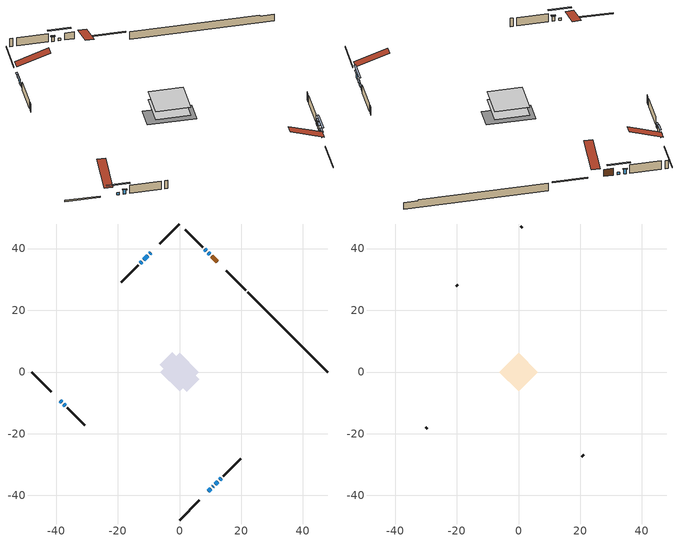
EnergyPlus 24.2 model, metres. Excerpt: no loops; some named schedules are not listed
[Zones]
conditioned space
 floor adiabatic (AdiabaticFloorConstruction): -6.25,0 0,6.25 6.25,0 0,-6.25 z0.68
 floor foundation (Slab1 construction): -6.47,2.33 -2.33,6.47 6.47,-2.33 2.33,-6.47 z-1.61
 wall outside (RimJoist1 construction): 0,-47.96 6.34,-41.62 / -47.96,0 -41.62,-6.34 / 0,47.96 -6.34,41.62 / 21.44,26.52 15.1,32.86 z0.68:0.98
 wall outside (AdiabaticWallConstruction 1): 12.19,35.78 10.48,37.48 z0.68:2.71
 wall outside (AdiabaticWallConstruction): 9.26,-38.71 10.05,-37.91 z0.68:2.31; 9.83,38.14 9.32,38.64 / 10.7,-37.26 10.96,-37 / -38.71,-9.26 -38.2,-9.76 z0.68:1.37; -9.26,38.71 -9.65,38.31 z0.68:1.6; 8.66,39.3 8.18,39.78 / 11.61,-36.35 12.42,-35.54 / 13.08,-34.88 13.56,-34.4 / -37.55,-10.42 -37.06,-10.9 z0.68:2; -10.31,37.65 -11.57,36.39 z0.68:2.08; -12.22,35.74 -12.66,35.31 z0.68:1.57
 wall outside (Wall1 construction): 14.22,-33.74 19.86,-28.1 / -36.4,-11.56 -30.76,-17.2 / -13.31,34.65 -18.95,29.01 / 7.52,40.44 1.88,46.08 z0.68:3.12
 wall foundation (FoundationWall1 construction): 22.1,25.86,-1.61 22.1,25.86,0.68 45.38,2.59,0.68 45.38,2.59,0.35 47.96,0,0.35 47.96,0,-1.61
 window (WindowConstruction 6): 9.26,-38.71 10.05,-37.91 z0.68:2.3
 window (WindowConstruction 8): 9.82,38.14 9.32,38.64 z0.68:1.37
 window (WindowConstruction 9): 10.7,-37.26 10.96,-37.01 z0.68:1.37
 window (WindowConstruction 10): -38.71,-9.26 -38.2,-9.76 z0.68:1.37
 window (WindowConstruction 7): -9.26,38.71 -9.65,38.31 z0.68:1.59
 window (WindowConstruction): 8.66,39.3 8.18,39.78 z0.68:2
 window (WindowConstruction 1): -10.31,37.65 -11.57,36.4 z0.68:2.08
 window (WindowConstruction 2): -12.22,35.74 -12.65,35.31 z0.68:1.57
 window (WindowConstruction 3): 11.61,-36.35 12.42,-35.54 z0.68:2
 window (WindowConstruction 4): 13.08,-34.88 13.56,-34.4 z0.68:2
 window (WindowConstruction 5): -37.54,-10.42 -37.06,-10.9 z0.68:2
 door (Door): 12.18,35.78 10.48,37.48 z0.68:2.71
 ceiling adiabatic (AdiabaticFloorConstruction): 0,-6.25 6.25,0 0,6.25 -6.25,0 z0.68
attic - vented
 floor to conditioned space (Floor1 construction Reversed): -6.25,0 0,6.25 6.25,0 0,-6.25 z3.12
 wall outside (Wall2 construction): 20.52,-27.44 21.08,-26.88 / -30.1,-17.86 -29.54,-18.42 / -19.61,28.35 -20.18,27.79 / 1.22,46.74 0.66,47.3 z0.68:3.12
 roof outside (Roof1 construction): 8.6,-39.36,3.12 2.51,-33.27,5.99 0.9,-34.88,5.99 6.99,-40.97,3.12; -39.36,-8.6,3.12 -33.27,-2.51,5.99 -34.88,-0.9,5.99 -40.97,-6.99,3.12; -8.6,39.36,3.12 -2.51,33.27,5.99 -0.9,34.88,5.99 -6.99,40.97,3.12; 12.84,35.12,3.12 6.75,29.03,5.99 8.35,27.42,5.99 14.45,33.51,3.12
shading: 10.26,-37.7 9.05,-38.92 9.26,-39.13 10.47,-37.91 z2.6; 7.45,40.51 11.69,36.27 11.98,36.56 7.74,40.8 z4.01; 12.82,-35.14 8.84,-39.12 9.13,-39.41 13.11,-35.43 z4.01; -36.33,-11.63 -40.57,-7.39 -40.86,-7.68 -36.63,-11.92 z4.01; -9.86,38.1 -9.05,38.92 -9.26,39.13 -10.07,38.31 z1.89; 8.04,39.93 8.81,39.16 9.1,39.45 8.33,40.22 z2.2; -11.71,36.25 -10.17,37.8 -10.46,38.09 -12,36.54 z2.28; -12.8,35.17 -12.08,35.88 -12.37,36.17 -13.09,35.46 z1.77; 12.56,-35.4 11.47,-36.49 11.76,-36.78 12.85,-35.69 z2.2; 13.71,-34.26 12.94,-35.03 13.23,-35.32 14,-34.55 z2.2; -36.92,-11.04 -37.69,-10.27 -37.98,-10.57 -37.21,-11.34 z2.2
[Building]
Building 1: Terrain=Suburbs
[Site:Location]
Halifax Intl AP_NS: Latitude {deg}=44.88; Longitude {deg}=-63.51; Time Zone {hr}=-4; Elevation {m}=145; Keep Site Location Information=Yes
[Site:GroundTemperature:Shallow]
3.15511, 1.33576, 1.19006, 2.05344, 5.51939, 8.9692, 11.96, 13.8546, 14.0156, 12.4746, 9.56009, 6.2161
[Site:WaterMainsTemperature]
Calculation Method=Schedule; Temperature Schedule=mains temperature schedule
[Material] Roughness=Rough; Thermal Absorptance=0.9
Name | Thickness {m} | Conductivity {W/m-K} | Density {kg/m3} | Specific Heat {J/kg-K} | Solar Absorptance | Visible Absorptance
asphalt or fiberglass shingles | 0.00635 | 0.162714 | 1121.4 | 1465.45 | 0.4 | 0.4
ceiling stud and cavity | 0.1397 | 0.0901559 | 65.682 | 1177.47 | 0.7 | 0.7
concrete 4.0 in. | 0.1016 | 1.803125 | 2242.8 | 837.4 | 0.7 | 0.7
concrete 8.0 in. | 0.2032 | 1.803125 | 2242.8 | 837.4 | 0.7 | 0.7
door material | 0.04445 | 0.0451087 | 512.64 | 1214.23 | 0.7 | 0.7
exterior vertical ins | 0.00719923 | 0.029427 | 32.04 | 1214.23 | 0.7 | 0.7
floor covering | 0.0127 | 0.0433444 | 54.468 | 1339.84 | 0.6 | 0.6
floor rigid ins; wall rigid ins 1 | 0.512978 | 0.029427 | 32.04 | 1214.23 | 0.7 | 0.7
floor stud and cavity | 0.1397 | 1.75129 | 37.0049 | 1207.88 | 0.7 | 0.7
furniture material conditioned space 1 | 0.1524 | 0.115458 | 640.8 | 1214.23 | 0.6 | 0.6
gypsum board | 0.0127 | 0.160291 | 801 | 837.4 | 0.6 | 0.6
gypsum board 1 | 0.0127 | 0.160291 | 801 | 837.4 | 0.7 | 0.7
osb sheathing 0.5 in. | 0.0127 | 0.115458 | 512.64 | 1214.23 | 0.7 | 0.7
osb sheathing 0.75 in. | 0.01905 | 0.115458 | 512.64 | 1214.23 | 0.7 | 0.7
osb sheathing 2.0 in. | 0.0508 | 0.115458 | 512.64 | 1214.23 | 0.7 | 0.7
rim joist rigid ins | 0.103632 | 0.029427 | 32.04 | 1214.23 | 0.7 | 0.7
rim joist stud and cavity | 0.0508 | 0.205221 | 125.044 | 1163.47 | 0.6 | 0.6
wall rigid ins | 0.051816 | 0.029427 | 32.04 | 1214.23 | 0.7 | 0.7
wall stud and cavity | 0.1397 | 0.278387 | 139.0536 | 1170.24 | 0.7 | 0.7
wall stud and cavity 1 | 0.0889 | 6.9971 | 50.32683 | 1063.81 | 0.6 | 0.6
wall stud and cavity 2 | 0.0889 | 0.380278 | 52.3479 | 1209.89 | 0.7 | 0.7
wall stud and cavity 3 | 0.0889 | 0.391764 | 83.0341 | 1211.67 | 0.7 | 0.7
wood siding | 0.0254 | 0.102417 | 544.68 | 1172.36 | 0.4 | 0.4
wood siding 1 | 0.00254 | 0.102417 | 544.68 | 1172.36 | 0.4 | 0.4
wood siding 2; wood siding 3; wood siding 4 | 0.0254 | 0.102417 | 544.68 | 1172.36 | 0.7 | 0.7
[WindowMaterial:SimpleGlazingSystem]
Name | U-Factor {W/m2-K} | Solar Heat Gain Coefficient
WindowMaterial | 3.00537 | 0.52
WindowMaterial 1 | 2.986628 | 0.55
WindowMaterial 2 | 3.04114 | 0.46
WindowMaterial 3 | 2.93496 | 0.6
WindowMaterial 4 | 2.912814 | 0.67
WindowMaterial 5 | 2.986628 | 0.6
WindowMaterial 6 | 3.05704 | 0.38
WindowMaterial 7 | 3.06726 | 0.34
[Construction]
AdiabaticFloorConstruction: floor stud and cavity, floor rigid ins, osb sheathing 0.75 in., floor covering
AdiabaticWallConstruction: wood siding 3, wall rigid ins 1, wall stud and cavity 2, gypsum board
AdiabaticWallConstruction 1: wood siding 4, wall rigid ins 1, wall stud and cavity 2, gypsum board
Door: door material
Floor1 construction Reversed: gypsum board, ceiling stud and cavity
FoundationWall1 construction: concrete 8.0 in., gypsum board 1
furniture construction conditioned space 1: furniture material conditioned space 1
PartitionWallConstruction: gypsum board, wall stud and cavity 3, gypsum board
RimJoist1 construction: wood siding 2, rim joist rigid ins, osb sheathing 2.0 in., rim joist stud and cavity
Roof1 construction: asphalt or fiberglass shingles
Slab1 construction: concrete 4.0 in.
Wall1 construction: wood siding, wall rigid ins, osb sheathing 0.5 in., wall stud and cavity, gypsum board
Wall2 construction: wood siding 1, wall stud and cavity 1
WindowConstruction; WindowConstruction 4; WindowConstruction 5: WindowMaterial
WindowConstruction 1: WindowMaterial 1
WindowConstruction 10; WindowConstruction 9: WindowMaterial 7
WindowConstruction 2: WindowMaterial 2
WindowConstruction 3: WindowMaterial 3
WindowConstruction 6: WindowMaterial 4
WindowConstruction 7: WindowMaterial 5
WindowConstruction 8: WindowMaterial 6
[Zone] Multiplier=1; Part of Total Floor Area=Yes
Name | Volume {m3}
attic - vented | 36.4817
conditioned space | 379.2
[Space]
Name | Zone | Volume {m3}
attic - vented 1 | attic - vented | 36.4817
conditioned space 1 | conditioned space | 379.2
[ZoneInfiltration:EffectiveLeakageArea]
infil attic - vented 1: Zone or Space=attic - vented 1; Schedule=Always On Discrete; Effective Air Leakage Area {cm2}=2802.99; Stack Coefficient=0.000369274; Wind Coefficient=1.29836e-05
[ZoneMixing]
whole house fan mix: Zone or Space=attic - vented; Schedule=Always On Continuous; Design Flow Rate Calculation Method=Flow/Zone; Design Flow Rate {m3/s}=0; Source Zone or Space=conditioned space
[SurfaceProperty:ExposedFoundationPerimeter]
Slab1: Exposed Perimeter Calculation Method=TotalExposedPerimeter; Total Exposed Perimeter {m}=36.576
[InternalMass] Zone or ZoneList=conditioned space; Space or SpaceList=conditioned space 1
Name | Construction | Surface Area {m2}
furniture mass conditioned space 1 | furniture construction conditioned space 1 | 60.3681
partition wall mass | PartitionWallConstruction | 150.92
[Lights]
interior lighting: Zone or ZoneList or Space or SpaceList=conditioned space 1; Schedule=interior lighting schedule; Design Level Calculation Method=LightingLevel; Lighting Level {W}=343.2; Return Air Fraction=0; Fraction Radiant=0.6; Fraction Visible=0.2; Fraction Replaceable=1
[People]
occupants: Zone or ZoneList or Space or SpaceList=conditioned space 1; Number of People Schedule=occupants schedule; Number of People Calculation Method=People; Number of People=3; Fraction Radiant=0.314171; Sensible Heat Fraction=0.56303; Activity Level Schedule=occupants activity schedule; Carbon Dioxide Generation Rate {m3/s-W}=0; Enable ASHRAE 55 Comfort Warnings=No; Mean Radiant Temperature Calculation Type=EnclosureAveraged
[ElectricEquipment] Zone or ZoneList or Space or SpaceList=conditioned space 1; Design Level Calculation Method=EquipmentLevel
Name | Schedule | Design Level {W} | Fraction Latent | Fraction Radiant | Fraction Lost
clothes dryer | clothes dryer schedule | 140.772 | 0.015 | 0.081 | 0.85
clothes washer | clothes washer schedule | 32.1985 | 0.03 | 0.162 | 0.7
cooking range | cooking range schedule | 215.147 | 0.08 | 0.432 | 0.2
dishwasher | dishwasher schedule | 66.8632 | 0.3 | 0.18 | 0.4
fridge | fridge schedule | 72.9452 | 0 | 0.6 | 0
mech vent bath fan 0 | mech vent bath fan 0 schedule | 50.2 | 0 | 0 | 1
mech vent house fan | mech vent house fan schedule | 0 | 0 | 0 | 1
mech vent house fan cfis | mech vent house fan cfis schedule | 0 | 0 | 0 | 0
misc plug loads | misc plug loads schedule | 494.7 | 0.045 | 0.513 | 0.1
whole house fan | Always On Discrete | 0 | 0 | 0 | 1
[OtherEquipment] Zone or ZoneList or Space or SpaceList=conditioned space 1; Design Level Calculation Method=EquipmentLevel
Name | Fuel Type | Schedule | Design Level {W} | Fraction Latent | Fraction Radiant | Fraction Lost
clothes dryer 1 | Electricity | clothes dryer schedule | 0 | 0.015 | 0.081 | 0.85
cooking range 1 | Electricity | cooking range schedule | 0 | 0.08 | 0.432 | 0.2
general water use latent | None | general water use schedule | 62.594 | 1 | 0 | 0
general water use sensible | None | general water use schedule | -61.6891 | 0 | 0.6 | 0
mech vent house fan latent load | None | Always On Discrete | 0 | 1 | 0 | 0
mech vent house fan sensible load | None | Always On Discrete | 0 | 0 | 0 | 0
water heater energy adjustment1 | FuelOilNo2 | Always On Discrete | 0.01 | 0 | 0 | 1
[ZoneInfiltration:DesignFlowRate] Zone or ZoneList or Space or SpaceList=conditioned space 1; Schedule=Always On Discrete; Design Flow Rate Calculation Method=Flow/Zone; Design Flow Rate {m3/s}=0
infil flow; natural vent flow; whole house fan flow
[Foundation:Kiva]
Foundation Kiva 1: Initial Indoor Air Temperature {C}=18; Wall Height Above Grade {m}=0.679978; Wall Depth Below Slab {m}=0.2032; Custom Block Material Name 1=exterior vertical ins; Custom Block Depth 1 {m}=2.28999; Custom Block X Position 1 {m}=0.2159; Custom Block Z Position 1 {m}=0
[Foundation:Kiva:Settings]
Soil Conductivity {W/m-K}=0.849921; Soil Density {kg/m3}=1842.3; Soil Specific Heat {J/kg-K}=418.7; Ground Solar Absorptivity=0.9; Ground Thermal Absorptivity=0.9; Ground Surface Roughness {m}=0.03; Far-Field Width {m}=40; Deep-Ground Boundary Condition=ZeroFlux; Deep-Ground Depth {m}=40; Minimum Cell Dimension {m}=0.2; Maximum Cell Growth Coefficient=3; Simulation Timestep=Timestep
[Exterior:Lights]
exterior lighting: Schedule=exterior lighting schedule; Design Level {W}=75.6
[Schedule:Constant]
Name | Hourly Value
Always On Continuous; mech vent house fan schedule; mech vent house fan cfis schedule; Always On Discrete | 1
occupants activity schedule | 117.228
fridge schedule | 0
[Schedule:Day:Interval]
interior lighting schedule day: No, 01:00, 0.108182, 04:00, 0.0901515, 05:00, 0.0991667, 06:00, 0.162273, 07:00, 0.270455, 08:00, 0.342576, 10:00, 0.369621, 11:00, 0.351591, 12:00, 0.333561, 13:00, 0.324545, 14:00, 0.31553, 15:00, 0.333561, 16:00, 0.369621, 17:00, 0.450758, 18:00, 0.585985, 19:00, 0.775303, 20:00, 0.955606, 21:00, 0.991667, 22:00, 0.712197, 23:00, 0.360606, 24:00, 0.162273
interior lighting schedule default day: No, 24:00, 0
[Schedule:Week:Daily]
interior lighting schedule Week Rule - Jan1-Jan27: interior lighting schedule day, interior lighting schedule day, interior lighting schedule day, interior lighting schedule day, interior lighting schedule day, interior lighting schedule day, interior lighting schedule day, interior lighting schedule default day, interior lighting schedule default day, interior lighting schedule default day, interior lighting schedule default day, interior lighting schedule default day
interior lighting schedule Week Rule - Jan28-Feb3: interior lighting schedule day, interior lighting schedule day, interior lighting schedule day, interior lighting schedule day, interior lighting schedule day 1, interior lighting schedule day 1, interior lighting schedule day 1, interior lighting schedule default day, interior lighting schedule default day, interior lighting schedule default day, interior lighting schedule default day, interior lighting schedule default day
interior lighting schedule Week Rule - Feb4-Feb24: interior lighting schedule day 1, interior lighting schedule day 1, interior lighting schedule day 1, interior lighting schedule day 1, interior lighting schedule day 1, interior lighting schedule day 1, interior lighting schedule day 1, interior lighting schedule default day, interior lighting schedule default day, interior lighting schedule default day, interior lighting schedule default day, interior lighting schedule default day
interior lighting schedule Week Rule - Feb25-Mar3: interior lighting schedule day 1, interior lighting schedule day 1, interior lighting schedule day 1, interior lighting schedule day 1, interior lighting schedule day 2, interior lighting schedule day 2, interior lighting schedule day 2, interior lighting schedule default day, interior lighting schedule default day, interior lighting schedule default day, interior lighting schedule default day, interior lighting schedule default day
interior lighting schedule Week Rule - Mar4-Mar31: interior lighting schedule day 2, interior lighting schedule day 2, interior lighting schedule day 2, interior lighting schedule day 2, interior lighting schedule day 2, interior lighting schedule day 2, interior lighting schedule day 2, interior lighting schedule default day, interior lighting schedule default day, interior lighting schedule default day, interior lighting schedule default day, interior lighting schedule default day
interior lighting schedule Week Rule - Apr1-Apr28: interior lighting schedule day 3, interior lighting schedule day 3, interior lighting schedule day 3, interior lighting schedule day 3, interior lighting schedule day 3, interior lighting schedule day 3, interior lighting schedule day 3, interior lighting schedule default day, interior lighting schedule default day, interior lighting schedule default day, interior lighting schedule default day, interior lighting schedule default day
interior lighting schedule Week Rule - Apr29-May5: interior lighting schedule day 3, interior lighting schedule day 3, interior lighting schedule day 4, interior lighting schedule day 4, interior lighting schedule day 4, interior lighting schedule day 4, interior lighting schedule day 4, interior lighting schedule default day, interior lighting schedule default day, interior lighting schedule default day, interior lighting schedule default day, interior lighting schedule default day
interior lighting schedule Week Rule - May6-May26: interior lighting schedule day 4, interior lighting schedule day 4, interior lighting schedule day 4, interior lighting schedule day 4, interior lighting schedule day 4, interior lighting schedule day 4, interior lighting schedule day 4, interior lighting schedule default day, interior lighting schedule default day, interior lighting schedule default day, interior lighting schedule default day, interior lighting schedule default day
interior lighting schedule Week Rule - May27-Jun2: interior lighting schedule day 4, interior lighting schedule day 4, interior lighting schedule day 4, interior lighting schedule day 4, interior lighting schedule day 4, interior lighting schedule day 5, interior lighting schedule day 5, interior lighting schedule default day, interior lighting schedule default day, interior lighting schedule default day, interior lighting schedule default day, interior lighting schedule default day
interior lighting schedule Week Rule - Jun3-Jun30: interior lighting schedule day 5, interior lighting schedule day 5, interior lighting schedule day 5, interior lighting schedule day 5, interior lighting schedule day 5, interior lighting schedule day 5, interior lighting schedule day 5, interior lighting schedule default day, interior lighting schedule default day, interior lighting schedule default day, interior lighting schedule default day, interior lighting schedule default day
interior lighting schedule Week Rule - Jul1-Jul28: interior lighting schedule day 6, interior lighting schedule day 6, interior lighting schedule day 6, interior lighting schedule day 6, interior lighting schedule day 6, interior lighting schedule day 6, interior lighting schedule day 6, interior lighting schedule default day, interior lighting schedule default day, interior lighting schedule default day, interior lighting schedule default day, interior lighting schedule default day
interior lighting schedule Week Rule - Jul29-Aug4: interior lighting schedule day 6, interior lighting schedule day 6, interior lighting schedule day 6, interior lighting schedule day 7, interior lighting schedule day 7, interior lighting schedule day 7, interior lighting schedule day 7, interior lighting schedule default day, interior lighting schedule default day, interior lighting schedule default day, interior lighting schedule default day, interior lighting schedule default day
interior lighting schedule Week Rule - Aug5-Aug25: interior lighting schedule day 7, interior lighting schedule day 7, interior lighting schedule day 7, interior lighting schedule day 7, interior lighting schedule day 7, interior lighting schedule day 7, interior lighting schedule day 7, interior lighting schedule default day, interior lighting schedule default day, interior lighting schedule default day, interior lighting schedule default day, interior lighting schedule default day
interior lighting schedule Week Rule - Aug26-Sep1: interior lighting schedule day 7, interior lighting schedule day 7, interior lighting schedule day 7, interior lighting schedule day 7, interior lighting schedule day 7, interior lighting schedule day 7, interior lighting schedule day 8, interior lighting schedule default day, interior lighting schedule default day, interior lighting schedule default day, interior lighting schedule default day, interior lighting schedule default day
interior lighting schedule Week Rule - Sep2-Sep29: interior lighting schedule day 8, interior lighting schedule day 8, interior lighting schedule day 8, interior lighting schedule day 8, interior lighting schedule day 8, interior lighting schedule day 8, interior lighting schedule day 8, interior lighting schedule default day, interior lighting schedule default day, interior lighting schedule default day, interior lighting schedule default day, interior lighting schedule default day
interior lighting schedule Week Rule - Sep30-Oct6: interior lighting schedule day 8, interior lighting schedule day 9, interior lighting schedule day 9, interior lighting schedule day 9, interior lighting schedule day 9, interior lighting schedule day 9, interior lighting schedule day 9, interior lighting schedule default day, interior lighting schedule default day, interior lighting schedule default day, interior lighting schedule default day, interior lighting schedule default day
interior lighting schedule Week Rule - Oct7-Oct27: interior lighting schedule day 9, interior lighting schedule day 9, interior lighting schedule day 9, interior lighting schedule day 9, interior lighting schedule day 9, interior lighting schedule day 9, interior lighting schedule day 9, interior lighting schedule default day, interior lighting schedule default day, interior lighting schedule default day, interior lighting schedule default day, interior lighting schedule default day
interior lighting schedule Week Rule - Oct28-Nov3: interior lighting schedule day 9, interior lighting schedule day 9, interior lighting schedule day 9, interior lighting schedule day 9, interior lighting schedule day 10, interior lighting schedule day 10, interior lighting schedule day 10, interior lighting schedule default day, interior lighting schedule default day, interior lighting schedule default day, interior lighting schedule default day, interior lighting schedule default day
interior lighting schedule Week Rule - Nov4-Nov24: interior lighting schedule day 10, interior lighting schedule day 10, interior lighting schedule day 10, interior lighting schedule day 10, interior lighting schedule day 10, interior lighting schedule day 10, interior lighting schedule day 10, interior lighting schedule default day, interior lighting schedule default day, interior lighting schedule default day, interior lighting schedule default day, interior lighting schedule default day
interior lighting schedule Week Rule - Nov25-Dec1: interior lighting schedule day 10, interior lighting schedule day 10, interior lighting schedule day 10, interior lighting schedule day 10, interior lighting schedule day 10, interior lighting schedule day 10, interior lighting schedule day 11, interior lighting schedule default day, interior lighting schedule default day, interior lighting schedule default day, interior lighting schedule default day, interior lighting schedule default day
interior lighting schedule Week Rule - Dec2-Dec31: interior lighting schedule day 11, interior lighting schedule day 11, interior lighting schedule day 11, interior lighting schedule day 11, interior lighting schedule day 11, interior lighting schedule day 11, interior lighting schedule day 11, interior lighting schedule default day, interior lighting schedule default day, interior lighting schedule default day, interior lighting schedule default day, interior lighting schedule default day
occupants schedule Week Rule - Jan1-Dec31: occupants schedule day, occupants schedule day, occupants schedule day, occupants schedule day, occupants schedule day, occupants schedule day, occupants schedule day, occupants schedule default day, occupants schedule default day, occupants schedule default day, occupants schedule default day, occupants schedule default day
clothes dryer schedule Week Rule - Jan1-Dec31: clothes dryer schedule day, clothes dryer schedule day, clothes dryer schedule day, clothes dryer schedule day, clothes dryer schedule day, clothes dryer schedule day, clothes dryer schedule day, clothes dryer schedule default day, clothes dryer schedule default day, clothes dryer schedule default day, clothes dryer schedule default day, clothes dryer schedule default day
clothes washer schedule Week Rule - Jan1-Dec31: clothes washer schedule day, clothes washer schedule day, clothes washer schedule day, clothes washer schedule day, clothes washer schedule day, clothes washer schedule day, clothes washer schedule day, clothes washer schedule default day, clothes washer schedule default day, clothes washer schedule default day, clothes washer schedule default day, clothes washer schedule default day
cooking range schedule Week Rule - Jan1-Dec31: cooking range schedule day, cooking range schedule day, cooking range schedule day, cooking range schedule day, cooking range schedule day, cooking range schedule day, cooking range schedule day, cooking range schedule default day, cooking range schedule default day, cooking range schedule default day, cooking range schedule default day, cooking range schedule default day
dishwasher schedule Week Rule - Jan1-Dec31: dishwasher schedule day, dishwasher schedule day, dishwasher schedule day, dishwasher schedule day, dishwasher schedule day, dishwasher schedule day, dishwasher schedule day, dishwasher schedule default day, dishwasher schedule default day, dishwasher schedule default day, dishwasher schedule default day, dishwasher schedule default day
mech vent bath fan 0 schedule Week Rule - Jan1-Dec31: mech vent bath fan 0 schedule day, mech vent bath fan 0 schedule day, mech vent bath fan 0 schedule day, mech vent bath fan 0 schedule day, mech vent bath fan 0 schedule day, mech vent bath fan 0 schedule day, mech vent bath fan 0 schedule day, mech vent bath fan 0 schedule default day, mech vent bath fan 0 schedule default day, mech vent bath fan 0 schedule default day, mech vent bath fan 0 schedule default day, mech vent bath fan 0 schedule default day
misc plug loads schedule Week Rule - Jan1-Dec31: misc plug loads schedule day, misc plug loads schedule day, misc plug loads schedule day, misc plug loads schedule day, misc plug loads schedule day, misc plug loads schedule day, misc plug loads schedule day, misc plug loads schedule default day, misc plug loads schedule default day, misc plug loads schedule default day, misc plug loads schedule default day, misc plug loads schedule default day
general water use schedule Week Rule - Jan1-Dec31: general water use schedule day, general water use schedule day, general water use schedule day, general water use schedule day, general water use schedule day, general water use schedule day, general water use schedule day, general water use schedule default day, general water use schedule default day, general water use schedule default day, general water use schedule default day, general water use schedule default day
exterior lighting schedule Week Rule - Jan1-Jan27: exterior lighting schedule day, exterior lighting schedule day, exterior lighting schedule day, exterior lighting schedule day, exterior lighting schedule day, exterior lighting schedule day, exterior lighting schedule day, exterior lighting schedule default day, exterior lighting schedule default day, exterior lighting schedule default day, exterior lighting schedule default day, exterior lighting schedule default day
exterior lighting schedule Week Rule - Jan28-Feb3: exterior lighting schedule day, exterior lighting schedule day, exterior lighting schedule day, exterior lighting schedule day, exterior lighting schedule day 1, exterior lighting schedule day 1, exterior lighting schedule day 1, exterior lighting schedule default day, exterior lighting schedule default day, exterior lighting schedule default day, exterior lighting schedule default day, exterior lighting schedule default day
exterior lighting schedule Week Rule - Feb4-Feb24: exterior lighting schedule day 1, exterior lighting schedule day 1, exterior lighting schedule day 1, exterior lighting schedule day 1, exterior lighting schedule day 1, exterior lighting schedule day 1, exterior lighting schedule day 1, exterior lighting schedule default day, exterior lighting schedule default day, exterior lighting schedule default day, exterior lighting schedule default day, exterior lighting schedule default day
exterior lighting schedule Week Rule - Feb25-Mar3: exterior lighting schedule day 1, exterior lighting schedule day 1, exterior lighting schedule day 1, exterior lighting schedule day 1, exterior lighting schedule day 2, exterior lighting schedule day 2, exterior lighting schedule day 2, exterior lighting schedule default day, exterior lighting schedule default day, exterior lighting schedule default day, exterior lighting schedule default day, exterior lighting schedule default day
exterior lighting schedule Week Rule - Mar4-Mar31: exterior lighting schedule day 2, exterior lighting schedule day 2, exterior lighting schedule day 2, exterior lighting schedule day 2, exterior lighting schedule day 2, exterior lighting schedule day 2, exterior lighting schedule day 2, exterior lighting schedule default day, exterior lighting schedule default day, exterior lighting schedule default day, exterior lighting schedule default day, exterior lighting schedule default day
exterior lighting schedule Week Rule - Apr1-Apr28: exterior lighting schedule day 3, exterior lighting schedule day 3, exterior lighting schedule day 3, exterior lighting schedule day 3, exterior lighting schedule day 3, exterior lighting schedule day 3, exterior lighting schedule day 3, exterior lighting schedule default day, exterior lighting schedule default day, exterior lighting schedule default day, exterior lighting schedule default day, exterior lighting schedule default day
exterior lighting schedule Week Rule - Apr29-May5: exterior lighting schedule day 3, exterior lighting schedule day 3, exterior lighting schedule day 4, exterior lighting schedule day 4, exterior lighting schedule day 4, exterior lighting schedule day 4, exterior lighting schedule day 4, exterior lighting schedule default day, exterior lighting schedule default day, exterior lighting schedule default day, exterior lighting schedule default day, exterior lighting schedule default day
exterior lighting schedule Week Rule - May6-May26: exterior lighting schedule day 4, exterior lighting schedule day 4, exterior lighting schedule day 4, exterior lighting schedule day 4, exterior lighting schedule day 4, exterior lighting schedule day 4, exterior lighting schedule day 4, exterior lighting schedule default day, exterior lighting schedule default day, exterior lighting schedule default day, exterior lighting schedule default day, exterior lighting schedule default day
exterior lighting schedule Week Rule - May27-Jun2: exterior lighting schedule day 4, exterior lighting schedule day 4, exterior lighting schedule day 4, exterior lighting schedule day 4, exterior lighting schedule day 4, exterior lighting schedule day 5, exterior lighting schedule day 5, exterior lighting schedule default day, exterior lighting schedule default day, exterior lighting schedule default day, exterior lighting schedule default day, exterior lighting schedule default day
exterior lighting schedule Week Rule - Jun3-Jun30: exterior lighting schedule day 5, exterior lighting schedule day 5, exterior lighting schedule day 5, exterior lighting schedule day 5, exterior lighting schedule day 5, exterior lighting schedule day 5, exterior lighting schedule day 5, exterior lighting schedule default day, exterior lighting schedule default day, exterior lighting schedule default day, exterior lighting schedule default day, exterior lighting schedule default day
exterior lighting schedule Week Rule - Jul1-Jul28: exterior lighting schedule day 6, exterior lighting schedule day 6, exterior lighting schedule day 6, exterior lighting schedule day 6, exterior lighting schedule day 6, exterior lighting schedule day 6, exterior lighting schedule day 6, exterior lighting schedule default day, exterior lighting schedule default day, exterior lighting schedule default day, exterior lighting schedule default day, exterior lighting schedule default day
exterior lighting schedule Week Rule - Jul29-Aug4: exterior lighting schedule day 6, exterior lighting schedule day 6, exterior lighting schedule day 6, exterior lighting schedule day 7, exterior lighting schedule day 7, exterior lighting schedule day 7, exterior lighting schedule day 7, exterior lighting schedule default day, exterior lighting schedule default day, exterior lighting schedule default day, exterior lighting schedule default day, exterior lighting schedule default day
exterior lighting schedule Week Rule - Aug5-Aug25: exterior lighting schedule day 7, exterior lighting schedule day 7, exterior lighting schedule day 7, exterior lighting schedule day 7, exterior lighting schedule day 7, exterior lighting schedule day 7, exterior lighting schedule day 7, exterior lighting schedule default day, exterior lighting schedule default day, exterior lighting schedule default day, exterior lighting schedule default day, exterior lighting schedule default day
exterior lighting schedule Week Rule - Aug26-Sep1: exterior lighting schedule day 7, exterior lighting schedule day 7, exterior lighting schedule day 7, exterior lighting schedule day 7, exterior lighting schedule day 7, exterior lighting schedule day 7, exterior lighting schedule day 8, exterior lighting schedule default day, exterior lighting schedule default day, exterior lighting schedule default day, exterior lighting schedule default day, exterior lighting schedule default day
exterior lighting schedule Week Rule - Sep2-Sep29: exterior lighting schedule day 8, exterior lighting schedule day 8, exterior lighting schedule day 8, exterior lighting schedule day 8, exterior lighting schedule day 8, exterior lighting schedule day 8, exterior lighting schedule day 8, exterior lighting schedule default day, exterior lighting schedule default day, exterior lighting schedule default day, exterior lighting schedule default day, exterior lighting schedule default day
exterior lighting schedule Week Rule - Sep30-Oct6: exterior lighting schedule day 8, exterior lighting schedule day 9, exterior lighting schedule day 9, exterior lighting schedule day 9, exterior lighting schedule day 9, exterior lighting schedule day 9, exterior lighting schedule day 9, exterior lighting schedule default day, exterior lighting schedule default day, exterior lighting schedule default day, exterior lighting schedule default day, exterior lighting schedule default day
exterior lighting schedule Week Rule - Oct7-Oct27: exterior lighting schedule day 9, exterior lighting schedule day 9, exterior lighting schedule day 9, exterior lighting schedule day 9, exterior lighting schedule day 9, exterior lighting schedule day 9, exterior lighting schedule day 9, exterior lighting schedule default day, exterior lighting schedule default day, exterior lighting schedule default day, exterior lighting schedule default day, exterior lighting schedule default day
exterior lighting schedule Week Rule - Oct28-Nov3: exterior lighting schedule day 9, exterior lighting schedule day 9, exterior lighting schedule day 9, exterior lighting schedule day 9, exterior lighting schedule day 10, exterior lighting schedule day 10, exterior lighting schedule day 10, exterior lighting schedule default day, exterior lighting schedule default day, exterior lighting schedule default day, exterior lighting schedule default day, exterior lighting schedule default day
exterior lighting schedule Week Rule - Nov4-Nov24: exterior lighting schedule day 10, exterior lighting schedule day 10, exterior lighting schedule day 10, exterior lighting schedule day 10, exterior lighting schedule day 10, exterior lighting schedule day 10, exterior lighting schedule day 10, exterior lighting schedule default day, exterior lighting schedule default day, exterior lighting schedule default day, exterior lighting schedule default day, exterior lighting schedule default day
exterior lighting schedule Week Rule - Nov25-Dec1: exterior lighting schedule day 10, exterior lighting schedule day 10, exterior lighting schedule day 10, exterior lighting schedule day 10, exterior lighting schedule day 10, exterior lighting schedule day 10, exterior lighting schedule day 11, exterior lighting schedule default day, exterior lighting schedule default day, exterior lighting schedule default day, exterior lighting schedule default day, exterior lighting schedule default day
exterior lighting schedule Week Rule - Dec2-Dec31: exterior lighting schedule day 11, exterior lighting schedule day 11, exterior lighting schedule day 11, exterior lighting schedule day 11, exterior lighting schedule day 11, exterior lighting schedule day 11, exterior lighting schedule day 11, exterior lighting schedule default day, exterior lighting schedule default day, exterior lighting schedule default day, exterior lighting schedule default day, exterior lighting schedule default day
[Schedule:Year]
interior lighting schedule: interior lighting schedule Week Rule - Jan1-Jan27, 1, 1, 1, 27, interior lighting schedule Week Rule - Jan28-Feb3, 1, 28, 2, 3, interior lighting schedule Week Rule - Feb4-Feb24, 2, 4, 2, 24, interior lighting schedule Week Rule - Feb25-Mar3, 2, 25, 3, 3, interior lighting schedule Week Rule - Mar4-Mar31, 3, 4, 3, 31, interior lighting schedule Week Rule - Apr1-Apr28, 4, 1, 4, 28, interior lighting schedule Week Rule - Apr29-May5, 4, 29, 5, 5, interior lighting schedule Week Rule - May6-May26, 5, 6, 5, 26, interior lighting schedule Week Rule - May27-Jun2, 5, 27, 6, 2, interior lighting schedule Week Rule - Jun3-Jun30, 6, 3, 6, 30, interior lighting schedule Week Rule - Jul1-Jul28, 7, 1, 7, 28, interior lighting schedule Week Rule - Jul29-Aug4, 7, 29, 8, 4, interior lighting schedule Week Rule - Aug5-Aug25, 8, 5, 8, 25, interior lighting schedule Week Rule - Aug26-Sep1, 8, 26, 9, 1, interior lighting schedule Week Rule - Sep2-Sep29, 9, 2, 9, 29, interior lighting schedule Week Rule - Sep30-Oct6, 9, 30, 10, 6, interior lighting schedule Week Rule - Oct7-Oct27, 10, 7, 10, 27, interior lighting schedule Week Rule - Oct28-Nov3, 10, 28, 11, 3, interior lighting schedule Week Rule - Nov4-Nov24, 11, 4, 11, 24, interior lighting schedule Week Rule - Nov25-Dec1, 11, 25, 12, 1, interior lighting schedule Week Rule - Dec2-Dec31, 12, 2, 12, 31
occupants schedule: occupants schedule Week Rule - Jan1-Dec31, 1, 1, 12, 31
clothes dryer schedule: clothes dryer schedule Week Rule - Jan1-Dec31, 1, 1, 12, 31
clothes washer schedule: clothes washer schedule Week Rule - Jan1-Dec31, 1, 1, 12, 31
cooking range schedule: cooking range schedule Week Rule - Jan1-Dec31, 1, 1, 12, 31
dishwasher schedule: dishwasher schedule Week Rule - Jan1-Dec31, 1, 1, 12, 31
mech vent bath fan 0 schedule: mech vent bath fan 0 schedule Week Rule - Jan1-Dec31, 1, 1, 12, 31
misc plug loads schedule: misc plug loads schedule Week Rule - Jan1-Dec31, 1, 1, 12, 31
general water use schedule: general water use schedule Week Rule - Jan1-Dec31, 1, 1, 12, 31
exterior lighting schedule: exterior lighting schedule Week Rule - Jan1-Jan27, 1, 1, 1, 27, exterior lighting schedule Week Rule - Jan28-Feb3, 1, 28, 2, 3, exterior lighting schedule Week Rule - Feb4-Feb24, 2, 4, 2, 24, exterior lighting schedule Week Rule - Feb25-Mar3, 2, 25, 3, 3, exterior lighting schedule Week Rule - Mar4-Mar31, 3, 4, 3, 31, exterior lighting schedule Week Rule - Apr1-Apr28, 4, 1, 4, 28, exterior lighting schedule Week Rule - Apr29-May5, 4, 29, 5, 5, exterior lighting schedule Week Rule - May6-May26, 5, 6, 5, 26, exterior lighting schedule Week Rule - May27-Jun2, 5, 27, 6, 2, exterior lighting schedule Week Rule - Jun3-Jun30, 6, 3, 6, 30, exterior lighting schedule Week Rule - Jul1-Jul28, 7, 1, 7, 28, exterior lighting schedule Week Rule - Jul29-Aug4, 7, 29, 8, 4, exterior lighting schedule Week Rule - Aug5-Aug25, 8, 5, 8, 25, exterior lighting schedule Week Rule - Aug26-Sep1, 8, 26, 9, 1, exterior lighting schedule Week Rule - Sep2-Sep29, 9, 2, 9, 29, exterior lighting schedule Week Rule - Sep30-Oct6, 9, 30, 10, 6, exterior lighting schedule Week Rule - Oct7-Oct27, 10, 7, 10, 27, exterior lighting schedule Week Rule - Oct28-Nov3, 10, 28, 11, 3, exterior lighting schedule Week Rule - Nov4-Nov24, 11, 4, 11, 24, exterior lighting schedule Week Rule - Nov25-Dec1, 11, 25, 12, 1, exterior lighting schedule Week Rule - Dec2-Dec31, 12, 2, 12, 31
[Schedule:Compact]
mains temperature schedule: Through: 01/01, For: AllDays, Until: 24:00, 7.41, Through: 01/02, For: AllDays, Until: 24:00, 7.34833, Through: 01/03, For: AllDays, Until: 24:00, 7.28778, Through: 01/04, For: AllDays, Until: 24:00, 7.22889, Through: 01/05, For: AllDays, Until: 24:00, 7.17056, Through: 01/06, For: AllDays, Until: 24:00, 7.11333, Through: 01/07, For: AllDays, Until: 24:00, 7.05722, Through: 01/08, For: AllDays, Until: 24:00, 7.00167, Through: 01/09, For: AllDays, Until: 24:00, 6.94778, Through: 01/10, For: AllDays, Until: 24:00, 6.895, Through: 01/11, For: AllDays, Until: 24:00, 6.84333, Through: 01/12, For: AllDays, Until: 24:00, 6.79278, Through: 01/13, For: AllDays, Until: 24:00, 6.74389, Through: 01/14, For: AllDays, Until: 24:00, 6.69556, Through: 01/15, For: AllDays, Until: 24:00, 6.64889, Through: 01/16, For: AllDays, Until: 24:00, 6.60278, Through: 01/17, For: AllDays, Until: 24:00, 6.55833, Through: 01/18, For: AllDays, Until: 24:00, 6.515, Through: 01/19, For: AllDays, Until: 24:00, 6.47333, Through: 01/20, For: AllDays, Until: 24:00, 6.43278, Through: 01/21, For: AllDays, Until: 24:00, 6.39333, Through: 01/22, For: AllDays, Until: 24:00, 6.355, Through: 01/23, For: AllDays, Until: 24:00, 6.31833, Through: 01/24, For: AllDays, Until: 24:00, 6.28278, Through: 01/25, For: AllDays, Until: 24:00, 6.24889, Through: 01/26, For: AllDays, Until: 24:00, 6.21611, Through: 01/27, For: AllDays, Until: 24:00, 6.18444, Through: 01/28, For: AllDays, Until: 24:00, 6.15444, Through: 01/29, For: AllDays, Until: 24:00, 6.12556, Through: 01/30, For: AllDays, Until: 24:00, 6.09833, Through: 01/31, For: AllDays, Until: 24:00, 6.07222, Through: 02/01, For: AllDays, Until: 24:00, 6.04778, Through: 02/02, For: AllDays, Until: 24:00, 6.02444, Through: 02/03, For: AllDays, Until: 24:00, 6.00278, Through: 02/04, For: AllDays, Until: 24:00, 5.98222, Through: 02/05, For: AllDays, Until: 24:00, 5.96333, Through: 02/06, For: AllDays, Until: 24:00, 5.94556, Through: 02/07, For: AllDays, Until: 24:00, 5.92944, Through: 02/08, For: AllDays, Until: 24:00, 5.915, Through: 02/09, For: AllDays, Until: 24:00, 5.90167, Through: 02/10, For: AllDays, Until: 24:00, 5.89, Through: 02/11, For: AllDays, Until: 24:00, 5.87944, Through: 02/12, For: AllDays, Until: 24:00, 5.87056, Through: 02/13, For: AllDays, Until: 24:00, 5.86333, Through: 02/14, For: AllDays, Until: 24:00, 5.85722, Through: 02/15, For: AllDays, Until: 24:00, 5.85278, Through: 02/16, For: AllDays, Until: 24:00, 5.84944, Through: 02/17, For: AllDays, Until: 24:00, 5.84833, Through: 02/18, For: AllDays, Until: 24:00, 5.84778, Through: 02/19, For: AllDays, Until: 24:00, 5.84944, Through: 02/20, For: AllDays, Until: 24:00, 5.85167, Through: 02/21, For: AllDays, Until: 24:00, 5.85611, Through: 02/22, For: AllDays, Until: 24:00, 5.86167, Through: 02/23, For: AllDays, Until: 24:00, 5.86889, Through: 02/24, For: AllDays, Until: 24:00, 5.87722, Through: 02/25, For: AllDays, Until: 24:00, 5.88722, Through: 02/26, For: AllDays, Until: 24:00, 5.89889, Through: 02/27, For: AllDays, Until: 24:00, 5.91167, Through: 02/28, For: AllDays, Until: 24:00, 5.92611, Through: 03/01, For: AllDays, Until: 24:00, 5.94222, Through: 03/02, For: AllDays, Until: 24:00, 5.95944, Through: 03/03, For: AllDays, Until: 24:00, 5.97778, Through: 03/04, For: AllDays, Until: 24:00, 5.99778, Through: 03/05, For: AllDays, Until: 24:00, 6.01944, Through: 03/06, For: AllDays, Until: 24:00, 6.04222, Through: 03/07, For: AllDays, Until: 24:00, 6.06667, Through: 03/08, For: AllDays, Until: 24:00, 6.09222, Through: 03/09, For: AllDays, Until: 24:00, 6.11944, Through: 03/10, For: AllDays, Until: 24:00, 6.14778, Through: 03/11, For: AllDays, Until: 24:00, 6.17722, Through: 03/12, For: AllDays, Until: 24:00, 6.20833, Through: 03/13, For: AllDays, Until: 24:00, 6.24111, Through: 03/14, For: AllDays, Until: 24:00, 6.275, Through: 03/15, For: AllDays, Until: 24:00, 6.31, Through: 03/16, For: AllDays, Until: 24:00, 6.34667, Through: 03/17, For: AllDays, Until: 24:00, 6.38444, Through: 03/18, For: AllDays, Until: 24:00, 6.42333, Through: 03/19, For: AllDays, Until: 24:00, 6.46389, Through: 03/20, For: AllDays, Until: 24:00, 6.50556, Through: 03/21, For: AllDays, Until: 24:00, 6.54833, Through: 03/22, For: AllDays, Until: 24:00, 6.59278, Through: 03/23, For: AllDays, Until: 24:00, 6.63833, Through: 03/24, For: AllDays, Until: 24:00, 6.685, Through: 03/25, For: AllDays, Until: 24:00, 6.73278, Through: 03/26, For: AllDays, Until: 24:00, 6.78167, Through: 03/27, For: AllDays, Until: 24:00, 6.83167, Through: 03/28, For: AllDays, Until: 24:00, 6.88333, Through: 03/29, For: AllDays, Until: 24:00, 6.93611, Through: 03/30, For: AllDays, Until: 24:00, 6.98944, Through: 03/31, For: AllDays, Until: 24:00, 7.04444, Through: 04/01, For: AllDays, Until: 24:00, 7.1, Through: 04/02, For: AllDays, Until: 24:00, 7.15722, Through: 04/03, For: AllDays, Until: 24:00, 7.21556, Through: 04/04, For: AllDays, Until: 24:00, 7.27444, Through: 04/05, For: AllDays, Until: 24:00, 7.33444, Through: 04/06, For: AllDays, Until: 24:00, 7.39556, Through: 04/07, For: AllDays, Until: 24:00, 7.45778, Through: 04/08, For: AllDays, Until: 24:00, 7.52111, Through: 04/09, For: AllDays, Until: 24:00, 7.585, Through: 04/10, For: AllDays, Until: 24:00, 7.65, Through: 04/11, For: AllDays, Until: 24:00, 7.71611, Through: 04/12, For: AllDays, Until: 24:00, 7.78333, Through: 04/13, For: AllDays, Until: 24:00, 7.85111, Through: 04/14, For: AllDays, Until: 24:00, 7.91944, Through: 04/15, For: AllDays, Until: 24:00, 7.98889, Through: 04/16, For: AllDays, Until: 24:00, 8.05944, Through: 04/17, For: AllDays, Until: 24:00, 8.13056, Through: 04/18, For: AllDays, Until: 24:00, 8.20222, Through: 04/19, For: AllDays, Until: 24:00, 8.275, Through: 04/20, For: AllDays, Until: 24:00, 8.34833, Through: 04/21, For: AllDays, Until: 24:00, 8.42222, Through: 04/22, For: AllDays, Until: 24:00, 8.49722, Through: 04/23, For: AllDays, Until: 24:00, 8.57278, Through: 04/24, For: AllDays, Until: 24:00, 8.64889, Through: 04/25, For: AllDays, Until: 24:00, 8.72556, Through: 04/26, For: AllDays, Until: 24:00, 8.80278, Through: 04/27, For: AllDays, Until: 24:00, 8.88111, Through: 04/28, For: AllDays, Until: 24:00, 8.95944, Through: 04/29, For: AllDays, Until: 24:00, 9.03833, Through: 04/30, For: AllDays, Until: 24:00, 9.11778, Through: 05/01, For: AllDays, Until: 24:00, 9.19778, Through: 05/02, For: AllDays, Until: 24:00, 9.27833, Through: 05/03, For: AllDays, Until: 24:00, 9.35944, Through: 05/04, For: AllDays, Until: 24:00, 9.44056, Through: 05/05, For: AllDays, Until: 24:00, 9.52278, Through: 05/06, For: AllDays, Until: 24:00, 9.60444, Through: 05/07, For: AllDays, Until: 24:00, 9.68722, Through: 05/08, For: AllDays, Until: 24:00, 9.77, Through: 05/09, For: AllDays, Until: 24:00, 9.85278, Through: 05/10, For: AllDays, Until: 24:00, 9.93611, Through: 05/11, For: AllDays, Until: 24:00, 10.02, Through: 05/12, For: AllDays, Until: 24:00, 10.1039, Through: 05/13, For: AllDays, Until: 24:00, 10.1878, Through: 05/14, For: AllDays, Until: 24:00, 10.2722, Through: 05/15, For: AllDays, Until: 24:00, 10.3561, Through: 05/16, For: AllDays, Until: 24:00, 10.4406, Through: 05/17, For: AllDays, Until: 24:00, 10.5256, Through: 05/18, For: AllDays, Until: 24:00, 10.61, Through: 05/19, For: AllDays, Until: 24:00, 10.6944, Through: 05/20, For: AllDays, Until: 24:00, 10.7794, Through: 05/21, For: AllDays, Until: 24:00, 10.8639, Through: 05/22, For: AllDays, Until: 24:00, 10.9489, Through: 05/23, For: AllDays, Until: 24:00, 11.0333, Through: 05/24, For: AllDays, Until: 24:00, 11.1178, Through: 05/25, For: AllDays, Until: 24:00, 11.2022, Through: 05/26, For: AllDays, Until: 24:00, 11.2867, Through: 05/27, For: AllDays, Until: 24:00, 11.3711, Through: 05/28, For: AllDays, Until: 24:00, 11.455, Through: 05/29, For: AllDays, Until: 24:00, 11.5389, Through: 05/30, For: AllDays, Until: 24:00, 11.6222, Through: 05/31, For: AllDays, Until: 24:00, 11.7056, Through: 06/01, For: AllDays, Until: 24:00, 11.7883, Through: 06/02, For: AllDays, Until: 24:00, 11.8711, Through: 06/03, For: AllDays, Until: 24:00, 11.9539, Through: 06/04, For: AllDays, Until: 24:00, 12.0356, Through: 06/05, For: AllDays, Until: 24:00, 12.1172, Through: 06/06, For: AllDays, Until: 24:00, 12.1989, Through: 06/07, For: AllDays, Until: 24:00, 12.2794, Through: 06/08, For: AllDays, Until: 24:00, 12.36, Through: 06/09, For: AllDays, Until: 24:00, 12.44, Through: 06/10, For: AllDays, Until: 24:00, 12.5194, Through: 06/11, For: AllDays, Until: 24:00, 12.5983, Through: 06/12, For: AllDays, Until: 24:00, 12.6767, Through: 06/13, For: AllDays, Until: 24:00, 12.7544, Through: 06/14, For: AllDays, Until: 24:00, 12.8317, Through: 06/15, For: AllDays, Until: 24:00, 12.9083, Through: 06/16, For: AllDays, Until: 24:00, 12.9844, Through: 06/17, For: AllDays, Until: 24:00, 13.0594, Through: 06/18, For: AllDays, Until: 24:00, 13.1344, Through: 06/19, For: AllDays, Until: 24:00, 13.2083, Through: 06/20, For: AllDays, Until: 24:00, 13.2811, Through: 06/21, For: AllDays, Until: 24:00, 13.3539, Through: 06/22, For: AllDays, Until: 24:00, 13.4256, Through: 06/23, For: AllDays, Until: 24:00, 13.4967, Through: 06/24, For: AllDays, Until: 24:00, 13.5667, Through: 06/25, For: AllDays, Until: 24:00, 13.6361, Through: 06/26, For: AllDays, Until: 24:00, 13.7044, Through: 06/27, For: AllDays, Until: 24:00, 13.7717, Through: 06/28, For: AllDays, Until: 24:00, 13.8389, Through: 06/29, For: AllDays, Until: 24:00, 13.9044, Through: 06/30, For: AllDays, Until: 24:00, 13.9694, Through: 07/01, For: AllDays, Until: 24:00, 14.0333, Through: 07/02, For: AllDays, Until: 24:00, 14.0961, Through: 07/03, For: AllDays, Until: 24:00, 14.1583, Through: 07/04, For: AllDays, Until: 24:00, 14.2189, Through: 07/05, For: AllDays, Until: 24:00, 14.2789, Through: 07/06, For: AllDays, Until: 24:00, 14.3378, Through: 07/07, For: AllDays, Until: 24:00, 14.3956, Through: 07/08, For: AllDays, Until: 24:00, 14.4522, Through: 07/09, For: AllDays, Until: 24:00, 14.5083, Through: 07/10, For: AllDays, Until: 24:00, 14.5628, Through: 07/11, For: AllDays, Until: 24:00, 14.6161, Through: 07/12, For: AllDays, Until: 24:00, 14.6683, Through: 07/13, For: AllDays, Until: 24:00, 14.7194, Through: 07/14, For: AllDays, Until: 24:00, 14.7694, Through: 07/15, For: AllDays, Until: 24:00, 14.8183, Through: 07/16, For: AllDays, Until: 24:00, 14.8661, Through: 07/17, For: AllDays, Until: 24:00, 14.9122, Through: 07/18, For: AllDays, Until: 24:00, 14.9572, Through: 07/19, For: AllDays, Until: 24:00, 15.0011, Through: 07/20, For: AllDays, Until: 24:00, 15.0439, Through: 07/21, For: AllDays, Until: 24:00, 15.0856, Through: 07/22, For: AllDays, Until: 24:00, 15.1256, Through: 07/23, For: AllDays, Until: 24:00, 15.1644, Through: 07/24, For: AllDays, Until: 24:00, 15.2017, Through: 07/25, For: AllDays, Until: 24:00, 15.2383, Through: 07/26, For: AllDays, Until: 24:00, 15.2728, Through: 07/27, For: AllDays, Until: 24:00, 15.3067, Through: 07/28, For: AllDays, Until: 24:00, 15.3389, Through: 07/29, For: AllDays, Until: 24:00, 15.3694, Through: 07/30, For: AllDays, Until: 24:00, 15.3989, Through: 07/31, For: AllDays, Until: 24:00, 15.4272, Through: 08/01, For: AllDays, Until: 24:00, 15.4539, Through: 08/02, For: AllDays, Until: 24:00, 15.4794, Through: 08/03, For: AllDays, Until: 24:00, 15.5033, Through: 08/04, For: AllDays, Until: 24:00, 15.5261, Through: 08/05, For: AllDays, Until: 24:00, 15.5472, Through: 08/06, For: AllDays, Until: 24:00, 15.5667, Through: 08/07, For: AllDays, Until: 24:00, 15.585, Through: 08/08, For: AllDays, Until: 24:00, 15.6022, Through: 08/09, For: AllDays, Until: 24:00, 15.6172, Through: 08/10, For: AllDays, Until: 24:00, 15.6317, Through: 08/11, For: AllDays, Until: 24:00, 15.6439, Through: 08/12, For: AllDays, Until: 24:00, 15.655, Through: 08/13, For: AllDays, Until: 24:00, 15.665, Through: 08/14, For: AllDays, Until: 24:00, 15.6733, Through: 08/15, For: AllDays, Until: 24:00, 15.68, Through: 08/16, For: AllDays, Until: 24:00, 15.6856, Through: 08/17, For: AllDays, Until: 24:00, 15.6894, Through: 08/18, For: AllDays, Until: 24:00, 15.6917, Through: 08/19, For: AllDays, Until: 24:00, 15.6928, Through: 08/20, For: AllDays, Until: 24:00, 15.6922, Through: 08/21, For: AllDays, Until: 24:00, 15.69, Through: 08/22, For: AllDays, Until: 24:00, 15.6867, Through: 08/23, For: AllDays, Until: 24:00, 15.6822, Through: 08/24, For: AllDays, Until: 24:00, 15.6756, Through: 08/25, For: AllDays, Until: 24:00, 15.6678, Through: 08/26, For: AllDays, Until: 24:00, 15.6589, Through: 08/27, For: AllDays, Until: 24:00, 15.6478, Through: 08/28, For: AllDays, Until: 24:00, 15.6361, Through: 08/29, For: AllDays, Until: 24:00, 15.6222, Through: 08/30, For: AllDays, Until: 24:00, 15.6072, Through: 08/31, For: AllDays, Until: 24:00, 15.5911, Through: 09/01, For: AllDays, Until: 24:00, 15.5733, Through: 09/02, For: AllDays, Until: 24:00, 15.5539, Through: 09/03, For: AllDays, Until: 24:00, 15.5333, Through: 09/04, For: AllDays, Until: 24:00, 15.5111, Through: 09/05, For: AllDays, Until: 24:00, 15.4878, Through: 09/06, For: AllDays, Until: 24:00, 15.4628, Through: 09/07, For: AllDays, Until: 24:00, 15.4367, Through: 09/08, For: AllDays, Until: 24:00, 15.4089, Through: 09/09, For: AllDays, Until: 24:00, 15.38, Through: 09/10, For: AllDays, Until: 24:00, 15.3494, Through: 09/11, For: AllDays, Until: 24:00, 15.3178, Through: 09/12, For: AllDays, Until: 24:00, 15.2844, Through: 09/13, For: AllDays, Until: 24:00, 15.25, Through: 09/14, For: AllDays, Until: 24:00, 15.2144, Through: 09/15, For: AllDays, Until: 24:00, 15.1772, Through: 09/16, For: AllDays, Until: 24:00, 15.1389, Through: 09/17, For: AllDays, Until: 24:00, 15.0989, Through: 09/18, For: AllDays, Until: 24:00, 15.0583, Through: 09/19, For: AllDays, Until: 24:00, 15.0161, Through: 09/20, For: AllDays, Until: 24:00, 14.9722, Through: 09/21, For: AllDays, Until: 24:00, 14.9278, Through: 09/22, For: AllDays, Until: 24:00, 14.8817, Through: 09/23, For: AllDays, Until: 24:00, 14.8344, Through: 09/24, For: AllDays, Until: 24:00, 14.7861, Through: 09/25, For: AllDays, Until: 24:00, 14.7367, Through: 09/26, For: AllDays, Until: 24:00, 14.6861, Through: 09/27, For: AllDays, Until: 24:00, 14.6339, Through: 09/28, For: AllDays, Until: 24:00, 14.5811, Through: 09/29, For: AllDays, Until: 24:00, 14.5267, Through: 09/30, For: AllDays, Until: 24:00, 14.4717, Through: 10/01, For: AllDays, Until: 24:00, 14.415, Through: 10/02, For: AllDays, Until: 24:00, 14.3578, Through: 10/03, For: AllDays, Until: 24:00, 14.2989, Through: 10/04, For: AllDays, Until: 24:00, 14.2394, Through: 10/05, For: AllDays, Until: 24:00, 14.1789, Through: 10/06, For: AllDays, Until: 24:00, 14.1172, Through: 10/07, For: AllDays, Until: 24:00, 14.0544, Through: 10/08, For: AllDays, Until: 24:00, 13.9911, Through: 10/09, For: AllDays, Until: 24:00, 13.9267, Through: 10/10, For: AllDays, Until: 24:00, 13.8611, Through: 10/11, For: AllDays, Until: 24:00, 13.7944, Through: 10/12, For: AllDays, Until: 24:00, 13.7272, Through: 10/13, For: AllDays, Until: 24:00, 13.6594, Through: 10/14, For: AllDays, Until: 24:00, 13.59, Through: 10/15, For: AllDays, Until: 24:00, 13.5206, Through: 10/16, For: AllDays, Until: 24:00, 13.4494, Through: 10/17, For: AllDays, Until: 24:00, 13.3783, Through: 10/18, For: AllDays, Until: 24:00, 13.3061, Through: 10/19, For: AllDays, Until: 24:00, 13.2328, Through: 10/20, For: AllDays, Until: 24:00, 13.1594, Through: 10/21, For: AllDays, Until: 24:00, 13.085, Through: 10/22, For: AllDays, Until: 24:00, 13.01, Through: 10/23, For: AllDays, Until: 24:00, 12.9339, Through: 10/24, For: AllDays, Until: 24:00, 12.8578, Through: 10/25, For: AllDays, Until: 24:00, 12.7806, Through: 10/26, For: AllDays, Until: 24:00, 12.7028, Through: 10/27, For: AllDays, Until: 24:00, 12.625, Through: 10/28, For: AllDays, Until: 24:00, 12.5461, Through: 10/29, For: AllDays, Until: 24:00, 12.4667, Through: 10/30, For: AllDays, Until: 24:00, 12.3872, Through: 10/31, For: AllDays, Until: 24:00, 12.3067, Through: 11/01, For: AllDays, Until: 24:00, 12.2261, Through: 11/02, For: AllDays, Until: 24:00, 12.145, Through: 11/03, For: AllDays, Until: 24:00, 12.0633, Through: 11/04, For: AllDays, Until: 24:00, 11.9817, Through: 11/05, For: AllDays, Until: 24:00, 11.8994, Through: 11/06, For: AllDays, Until: 24:00, 11.8167, Through: 11/07, For: AllDays, Until: 24:00, 11.7339, Through: 11/08, For: AllDays, Until: 24:00, 11.6506, Through: 11/09, For: AllDays, Until: 24:00, 11.5672, Through: 11/10, For: AllDays, Until: 24:00, 11.4833, Through: 11/11, For: AllDays, Until: 24:00, 11.3994, Through: 11/12, For: AllDays, Until: 24:00, 11.315, Through: 11/13, For: AllDays, Until: 24:00, 11.2311, Through: 11/14, For: AllDays, Until: 24:00, 11.1467, Through: 11/15, For: AllDays, Until: 24:00, 11.0622, Through: 11/16, For: AllDays, Until: 24:00, 10.9772, Through: 11/17, For: AllDays, Until: 24:00, 10.8928, Through: 11/18, For: AllDays, Until: 24:00, 10.8083, Through: 11/19, For: AllDays, Until: 24:00, 10.7233, Through: 11/20, For: AllDays, Until: 24:00, 10.6389, Through: 11/21, For: AllDays, Until: 24:00, 10.5539, Through: 11/22, For: AllDays, Until: 24:00, 10.4694, Through: 11/23, For: AllDays, Until: 24:00, 10.385, Through: 11/24, For: AllDays, Until: 24:00, 10.3006, Through: 11/25, For: AllDays, Until: 24:00, 10.2161, Through: 11/26, For: AllDays, Until: 24:00, 10.1322, Through: 11/27, For: AllDays, Until: 24:00, 10.0483, Through: 11/28, For: AllDays, Until: 24:00, 9.96444, Through: 11/29, For: AllDays, Until: 24:00, 9.88111, Through: 11/30, For: AllDays, Until: 24:00, 9.79778, Through: 12/01, For: AllDays, Until: 24:00, 9.715, Through: 12/02, For: AllDays, Until: 24:00, 9.63278, Through: 12/03, For: AllDays, Until: 24:00, 9.55056, Through: 12/04, For: AllDays, Until: 24:00, 9.46833, Through: 12/05, For: AllDays, Until: 24:00, 9.38667, Through: 12/06, For: AllDays, Until: 24:00, 9.30611, Through: 12/07, For: AllDays, Until: 24:00, 9.225, Through: 12/08, For: AllDays, Until: 24:00, 9.145, Through: 12/09, For: AllDays, Until: 24:00, 9.065, Through: 12/10, For: AllDays, Until: 24:00, 8.98611, Through: 12/11, For: AllDays, Until: 24:00, 8.90722, Through: 12/12, For: AllDays, Until: 24:00, 8.82944, Through: 12/13, For: AllDays, Until: 24:00, 8.75167, Through: 12/14, For: AllDays, Until: 24:00, 8.675, Through: 12/15, For: AllDays, Until: 24:00, 8.59833, Through: 12/16, For: AllDays, Until: 24:00, 8.52278, Through: 12/17, For: AllDays, Until: 24:00, 8.44778, Through: 12/18, For: AllDays, Until: 24:00, 8.37333, Through: 12/19, For: AllDays, Until: 24:00, 8.29944, Through: 12/20, For: AllDays, Until: 24:00, 8.22667, Through: 12/21, For: AllDays, Until: 24:00, 8.15444, Through: 12/22, For: AllDays, Until: 24:00, 8.08333, Through: 12/23, For: AllDays, Until: 24:00, 8.01278, Through: 12/24, For: AllDays, Until: 24:00, 7.94278, Through: 12/25, For: AllDays, Until: 24:00, 7.87389, Through: 12/26, For: AllDays, Until: 24:00, 7.80611, Through: 12/27, For: AllDays, Until: 24:00, 7.73889, Through: 12/28, For: AllDays, Until: 24:00, 7.67222, Through: 12/29, For: AllDays, Until: 24:00, 7.60722, Through: 12/30, For: AllDays, Until: 24:00, 7.54278, Through: 12/31, For: AllDays, Until: 24:00, 7.47944
